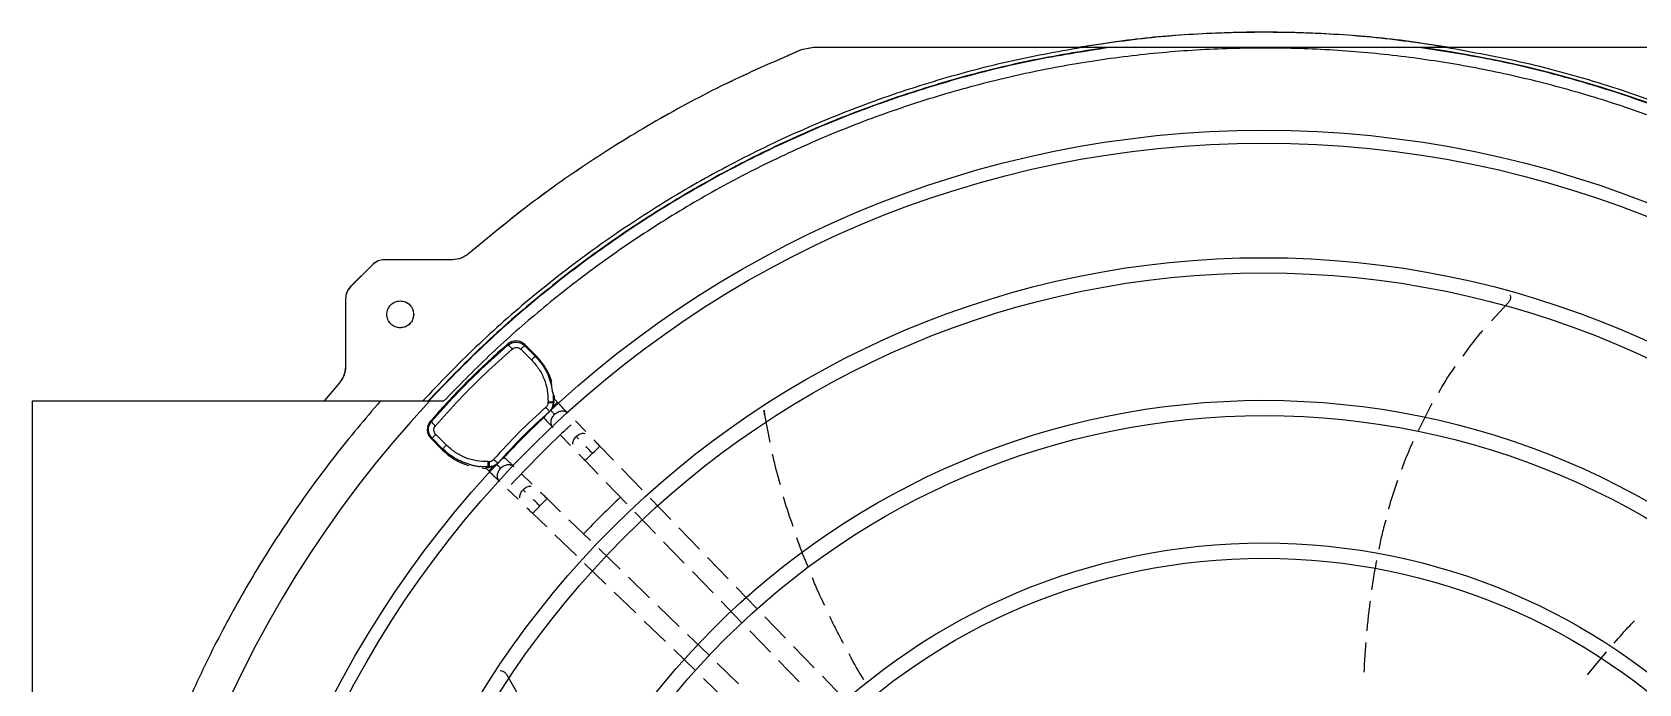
# Model space of a CAD drawing. Extents: x 5 to 331, y -33 to 175.
# Drawn here: x 80.75 to 96.08, y 68.72 to 74.94 of the extents above; entities that cross this region are included whole.
import ezdxf

# ---------------------------------------------------------------- set-up
doc = ezdxf.new("R2010")
doc.units = 0
doc.header["$MEASUREMENT"] = 0
doc.layers.get('0').update_dxf_attribs({"linetype": 'CONTINUOUS'})

msp = doc.modelspace()

# ---------------------------------------------------------------- linework, layer by layer
at = {"color": 7, "linetype": 'Continuous', "lineweight": 25}
for p, q in [((88.20455, 74.78928), (88.08506, 74.76573)), ((88.08506, 74.76573), (88.08584, 74.76573)), ((88.20533, 74.78928), (88.08584, 74.76573)), ((88.20533, 74.78928), (88.20455, 74.78928)), ((90.76204, 74.78928), (88.20533, 74.78928)), ((90.99755, 74.78928), (90.76204, 74.78928)), ((94.23823, 74.78929), (94.01139, 74.78928)), ((96.79495, 74.78928), (94.23823, 74.78928)), ((83.99689, 72.71772), (83.78355, 72.50437)), ((83.99767, 72.71772), (83.78433, 72.50437)), ((83.99689, 72.71772), (83.99767, 72.71772)), ((84.75862, 72.76383), (84.10901, 72.76383)), ((84.91188, 72.82098), (84.91266, 72.82098)), ((83.73743, 72.39304), (83.73743, 71.74342)), ((83.73743, 72.39304), (83.73821, 72.39304)), ((83.73821, 72.39304), (83.73821, 71.74342)), ((83.78433, 72.50437), (83.78355, 72.50437)), ((94.83026, 72.35283), (94.67247, 72.17925)), ((85.28714, 71.96044), (85.28713, 71.94897)), ((85.41082, 71.90878), (85.49243, 71.82709)), ((85.44756, 71.9432), (85.44746, 71.95432)), ((85.44747, 71.95432), (85.55906, 71.84273)), ((85.54773, 71.84295), (85.44756, 71.9432)), ((85.49243, 71.82709), (85.51252, 71.807)), ((85.55906, 71.84273), (85.54774, 71.84295)), ((83.73743, 71.74342), (83.73821, 71.74342)), ((83.68029, 71.58938), (83.5377, 71.42043)), ((83.68107, 71.58938), (83.53848, 71.42043)), ((83.68107, 71.58938), (83.68029, 71.58938)), ((85.7175, 71.48689), (85.72038, 71.40661)), ((80.74742, 71.4133), (80.74742, 56.59046)), ((80.74911, 71.4133), (80.74742, 71.4133)), ((80.74911, 71.4133), (80.74911, 56.59046)), ((84.06871, 71.4133), (80.74911, 71.4133)), ((83.5377, 71.42043), (83.53848, 71.42043)), ((84.5394, 71.4133), (84.06871, 71.4133)), ((84.67405, 71.4133), (84.5394, 71.4133)), ((85.67001, 71.39888), (85.67032, 71.40832)), ((85.68066, 71.3131), (85.68455, 71.31291)), ((85.6969, 71.32582), (85.68455, 71.31291)), ((85.72008, 71.39732), (85.70951, 71.3522)), ((85.71803, 71.36276), (85.7253, 71.39707)), ((85.72039, 71.40661), (85.72008, 71.39732)), ((85.7253, 71.39707), (85.72008, 71.39732)), ((85.72038, 71.40661), (85.72597, 71.4063)), ((85.72597, 71.4063), (85.7253, 71.39707)), ((85.7592, 71.40276), (85.72852, 71.43448)), ((87.73708, 71.28488), (87.7335, 71.32716)), ((87.73773, 71.28488), (87.73409, 71.32755)), ((94.10439, 71.39292), (93.97328, 71.13172)), ((84.54613, 71.21943), (84.55812, 71.21996)), ((86.03005, 71.12357), (85.93204, 71.2245)), ((87.73773, 71.28488), (87.73708, 71.28488)), ((87.7898, 71.02404), (87.73773, 71.28488)), ((84.55225, 71.0591), (84.56388, 71.05952)), ((84.66384, 70.94751), (84.55225, 71.0591)), ((84.66414, 70.95935), (84.56388, 71.05952)), ((84.68012, 71.01478), (84.59842, 71.09639)), ((84.70021, 70.99469), (84.68012, 71.01478)), ((85.78668, 71.09162), (85.88574, 70.98962)), ((86.29359, 70.85133), (86.16493, 70.9844)), ((84.66384, 70.94751), (84.66414, 70.95935)), ((85.09888, 70.8369), (85.10832, 70.83719)), ((85.23905, 70.86463), (85.24898, 70.8772)), ((86.02341, 70.84757), (86.14974, 70.71691)), ((85.10048, 70.7867), (85.02019, 70.78958)), ((85.07225, 70.77812), (85.10394, 70.74749)), ((85.10976, 70.787), (85.10048, 70.7867)), ((85.10052, 70.78085), (85.10048, 70.7867)), ((85.10978, 70.78154), (85.10052, 70.78085)), ((85.15488, 70.79757), (85.10976, 70.787)), ((85.10976, 70.787), (85.10978, 70.78154)), ((85.14413, 70.78885), (85.10978, 70.78154)), ((85.18109, 70.81001), (85.194, 70.82236)), ((85.194, 70.82236), (85.19399, 70.82642)), ((85.51798, 70.62183), (85.41554, 70.72046)), ((86.5679, 70.56763), (86.37069, 70.7716)), ((85.28269, 70.57511), (85.38405, 70.47752)), ((86.22617, 70.63787), (86.42313, 70.43417)), ((85.79013, 70.35899), (85.66034, 70.48449)), ((86.8413, 70.28487), (86.64462, 70.48828)), ((85.52346, 70.34302), (85.65719, 70.21371)), ((86.07384, 70.08467), (85.86995, 70.28182)), ((86.49903, 70.35567), (86.69682, 70.15111)), ((85.73639, 70.13714), (85.94022, 69.94005)), ((86.77288, 70.07244), (86.97064, 69.86792)), ((87.11551, 70.00128), (86.91847, 70.20506)), ((86.35683, 69.81105), (86.15332, 70.00783)), ((87.38884, 69.71859), (87.19186, 69.92231)), ((86.01893, 69.86394), (86.22301, 69.66662)), ((87.04743, 69.7885), (87.24423, 69.58496)), ((86.63981, 69.53743), (86.43636, 69.73415)), ((87.66338, 69.43465), (87.46619, 69.63859)), ((86.3023, 69.58995), (86.50674, 69.39227)), ((86.92286, 69.26375), (86.7186, 69.46125)), ((87.32054, 69.50604), (87.51756, 69.30228)), ((86.58608, 69.31557), (86.78946, 69.11891)), ((87.9371, 69.15157), (87.73933, 69.35611)), ((87.20624, 68.98975), (87.00243, 69.18681)), ((87.59479, 69.2224), (87.79181, 69.01864)), ((86.86903, 69.04198), (87.07297, 68.84478)), ((88.21071, 68.86859), (88.01309, 69.07298)), ((95.58793, 68.80167), (95.7705, 69.02214)), ((87.4888, 68.71654), (87.28459, 68.91399)), ((87.86829, 68.93954), (88.06556, 68.73552)), ((85.27576, 68.80162), (85.3973, 68.58879)), ((87.15241, 68.76798), (87.35655, 68.57059)), ((88.4844, 68.58553), (88.28792, 68.78873))]:
    msp.add_line(p, q, dxfattribs=at)
at = {"color": 8, "linetype": 'Continuous', "lineweight": 25}
for p, q in [((85.28713, 71.94897), (85.31769, 71.96626)), ((84.54012, 71.18847), (84.55812, 71.21996))]:
    msp.add_line(p, q, dxfattribs=at)
at = {"color": 8, "linetype": 'Continuous', "lineweight": 25, "flags": 128}
msp.add_lwpolyline([(86.02341, 70.84757), (86.02341, 70.84757), (86.02888, 70.85277), (86.04429, 70.86761), (86.06729, 70.8898), (86.09439, 70.91598)], dxfattribs=at)
for centre, radius in [((92.49934, 64.0025), 9.99706), ((92.49934, 64.00188), 9.87436), ((92.49934, 64.0025), 8.78089), ((92.49934, 64.00188), 8.63615), ((92.49934, 64.00188), 7.41998), ((92.50553, 64.00197), 7.27453), ((92.49934, 64.00188), 6.05846), ((92.49934, 64.00188), 5.9131)]:
    msp.add_circle(centre, radius)
at = {"color": 7, "linetype": 'Continuous', "lineweight": 25}
for centre, radius, start, end in [((92.50446, 64.00188), 10.89215, 277.952419, 82.047581), ((89.76257, 66.74401), 6.87318, 130.627956, 139.372229), ((92.50471, 64.00188), 10.88004, 137.062968, 222.937036), ((89.76245, 66.74413), 6.11879, 132.331549, 137.668674), ((92.50553, 64.00197), 9.7676, 133.117965, 136.882174), ((92.49645, 64.00471), 8.93303, 133.375025, 136.563817)]:
    msp.add_arc(centre, radius, start, end, dxfattribs=at)
at = {"color": 8, "linetype": 'Continuous', "lineweight": 25}
for centre, radius, start, end in [((81.1516, 76.10415), 6.58279, 313.923164, 314.422739), ((75.02948, 82.39508), 15.94371, 313.947463, 314.300606), ((80.49172, 75.26928), 6.45904, 315.567191, 316.07881), ((74.40879, 81.26093), 15.57976, 315.874192, 316.235605)]:
    msp.add_arc(centre, radius, start, end, dxfattribs=at)
at = {"color": 7, "linetype": 'Continuous', "lineweight": 25}
for centre, major_axis, ratio, start_param, end_param in [((85.36399, 71.87066), (0.00447, 0.11816), 0.99886585, 5.53614472, 7.02953309), ((85.14069, 71.42542), (0.5912, -0.01099), 0.99873837, 0.30489135, 0.80335741), ((85.14069, 71.42542), (0.5912, -0.01099), 0.99873837, 0.02794612, 0.08835101), ((84.63591, 71.14257), (0.11816, 0.00449), 0.99887071, 2.39506764, 3.88845871), ((85.08115, 71.36587), (-0.01094, 0.5912), 0.99873356, 2.33832043, 2.83075235), ((85.08115, 71.36587), (-0.01094, 0.5912), 0.99873356, 3.05893313, 3.11416911)]:
    msp.add_ellipse(centre, major_axis=major_axis, ratio=ratio, start_param=start_param, end_param=end_param, dxfattribs=at)
for points, knots in [([(94.27593, 74.78928), (94.04043, 74.82351), (93.56944, 74.89196), (92.85633, 74.93613), (92.14239, 74.93613), (91.42928, 74.89196), (90.95829, 74.82351), (90.72279, 74.78928)], [0, 0, 0, 0, 0.20000006, 0.40000001, 0.59999999, 0.79999994, 1, 1, 1, 1]), ([(94.20716, 74.7961), (94.08661, 74.816), (93.74457, 74.87246), (93.17485, 74.92022), (92.50159, 74.9431), (91.82832, 74.92052), (91.25733, 74.87285), (90.91402, 74.81631), (90.79221, 74.79625)], [0, 0, 0, 0, 0.10683841, 0.30314296, 0.49944752, 0.69575221, 0.89205686, 1, 1, 1, 1]), ([(90.76204, 74.78928), (90.52344, 74.74612), (90.04625, 74.65979), (89.34339, 74.4703), (88.65396, 74.23788), (87.98171, 73.9592), (87.32942, 73.63669), (86.70009, 73.27139), (86.09626, 72.86523), (85.52148, 72.41918), (84.97505, 71.93821), (84.63933, 71.58827), (84.47147, 71.4133)], [0, 0, 0, 0, 0.09999998, 0.20000011, 0.30000004, 0.40000004, 0.50000007, 0.60000006, 0.70000007, 0.80000001, 0.90000002, 1, 1, 1, 1]), ([(90.99755, 74.78928), (90.75241, 74.75009), (90.26212, 74.6717), (89.53904, 74.49077), (88.82932, 74.26445), (88.1369, 73.98922), (87.46484, 73.6676), (86.81638, 73.30071), (86.19431, 72.89057), (85.60243, 72.43823), (85.04012, 71.94897), (84.69515, 71.59186), (84.52267, 71.4133)], [0, 0, 0, 0, 0.09999995, 0.19999994, 0.30000004, 0.39999999, 0.49999996, 0.59999997, 0.69999999, 0.8, 0.89999999, 1, 1, 1, 1]), ([(91.02601, 74.78928), (90.78004, 74.75059), (90.28811, 74.67322), (89.56251, 74.49337), (88.85024, 74.26783), (88.15529, 73.99304), (87.48075, 73.67153), (86.82989, 73.30444), (86.20552, 72.89379), (85.6115, 72.44066), (85.0472, 71.95034), (84.70108, 71.59231), (84.52802, 71.4133)], [0, 0, 0, 0, 0.1, 0.20000001, 0.29999999, 0.39999993, 0.50000004, 0.6, 0.69999999, 0.80000002, 0.90000003, 1, 1, 1, 1]), ([(84.67405, 56.59046), (84.81658, 56.44473), (85.10373, 56.15113), (85.56858, 55.73996), (86.06116, 55.34943), (86.58243, 54.98464), (87.13045, 54.64746), (87.70318, 54.34085), (88.29799, 54.06732), (88.91147, 53.82928), (89.54064, 53.62844), (90.18216, 53.46623), (90.83242, 53.34368), (91.48771, 53.26137), (92.14443, 53.2194), (92.79911, 53.21749), (93.44767, 53.25488), (94.08668, 53.33036), (94.71295, 53.4423), (95.32428, 53.58902), (95.91819, 53.7685), (96.49548, 53.97962), (97.05988, 54.22311), (97.61459, 54.50102), (98.15944, 54.81468), (98.69125, 55.16388), (99.20723, 55.54832), (99.70397, 55.96698), (100.17813, 56.4184), (100.62624, 56.9003), (101.04559, 57.41053), (101.43362, 57.94653), (101.78804, 58.50532), (102.10693, 59.08367), (102.38887, 59.67827), (102.63285, 60.2858), (102.83804, 60.90217), (103.00432, 61.52377), (103.132, 62.14703), (103.22185, 62.76927), (103.27482, 63.38744), (103.29225, 64.00188), (103.27482, 64.61632), (103.22185, 65.23448), (103.132, 65.85671), (103.00432, 66.47998), (102.83804, 67.10158), (102.63285, 67.71796), (102.38888, 68.32548), (102.10694, 68.92008), (101.78805, 69.49843), (101.43363, 70.05723), (101.0456, 70.59322), (100.62626, 71.10345), (100.17814, 71.58535), (99.70398, 72.03677), (99.20724, 72.45544), (98.69126, 72.83987), (98.15946, 73.18907), (97.61461, 73.50274), (97.05989, 73.78064), (96.49549, 74.02414), (95.9182, 74.23526), (95.3243, 74.41474), (94.71297, 74.56146), (94.08669, 74.67341), (93.44768, 74.74888), (92.79912, 74.78628), (92.14444, 74.78436), (91.48773, 74.7424), (90.83243, 74.66009), (90.18217, 74.53753), (89.54065, 74.37532), (88.91149, 74.17449), (88.298, 73.93645), (87.70319, 73.66292), (87.13046, 73.35631), (86.58244, 73.01913), (86.06117, 72.65434), (85.56859, 72.26381), (85.10373, 71.85264), (84.81658, 71.55904), (84.67405, 71.4133)], [0, 0, 0, 0, 0.01189592, 0.02396584, 0.03619649, 0.04857359, 0.06108194, 0.07373471, 0.0864717, 0.09927432, 0.11212355, 0.12500004, 0.13787625, 0.15072533, 0.16352795, 0.17626509, 0.18891813, 0.20142621, 0.21380317, 0.22603385, 0.23810393, 0.25000004, 0.2618959, 0.27396585, 0.28619652, 0.29857361, 0.31108196, 0.32373474, 0.33647171, 0.34927432, 0.36212355, 0.37500004, 0.38787624, 0.40072531, 0.41352793, 0.42626506, 0.4389181, 0.45142619, 0.46380314, 0.47603381, 0.48810388, 0.50000001, 0.51189586, 0.52396581, 0.53619649, 0.54857357, 0.56108191, 0.57373469, 0.58647168, 0.59927428, 0.6121235, 0.62499999, 0.63787621, 0.65072529, 0.66352791, 0.67626502, 0.68891805, 0.70142614, 0.71380312, 0.72603376, 0.73810387, 0.74999998, 0.76189582, 0.77396578, 0.78619645, 0.79857355, 0.81108188, 0.82373468, 0.83647168, 0.84927427, 0.86212351, 0.87499998, 0.88787621, 0.90072531, 0.91352792, 0.92626504, 0.93891808, 0.95142617, 0.96380314, 0.97603381, 0.98810396, 1, 1, 1, 1]), ([(88.08506, 74.76573), (87.85627, 74.6669), (87.3987, 74.46922), (86.73812, 74.11777), (86.10062, 73.72706), (85.48762, 73.29798), (85.10379, 72.97998), (84.91188, 72.82098)], [0, 0, 0, 0, 0.1999999, 0.39999997, 0.59999992, 0.79999992, 1, 1, 1, 1]), ([(88.08584, 74.76573), (87.85705, 74.6669), (87.39948, 74.46922), (86.7389, 74.11777), (86.1014, 73.72706), (85.48841, 73.29798), (85.10457, 72.97998), (84.91266, 72.82098)], [0, 0, 0, 0, 0.1999999, 0.39999997, 0.59999992, 0.79999992, 1, 1, 1, 1]), ([(91.02601, 74.78928), (91.01902, 74.78928), (91.0097, 74.78928), (91.0008, 74.78928), (90.99817, 74.78928), (90.99775, 74.78928), (90.99755, 74.78928)], [0, 0, 0, 0, 0.63974279, 0.8525965, 0.93200225, 1, 1, 1, 1]), ([(93.98304, 74.78928), (93.94128, 74.78928), (93.84535, 74.78928), (93.67873, 74.78928), (93.50581, 74.78928), (93.33199, 74.78928), (93.16286, 74.78928), (92.96713, 74.78928), (92.73702, 74.78928), (92.50825, 74.78928), (92.30385, 74.78928), (92.1402, 74.78928), (91.99557, 74.78928), (91.86145, 74.78928), (91.73977, 74.78928), (91.62784, 74.78928), (91.48796, 74.78928), (91.32904, 74.78928), (91.16256, 74.78928), (91.06666, 74.78928), (91.02601, 74.78928)], [0, 0, 0, 0, 0.04324317, 0.09933434, 0.16898775, 0.21860555, 0.2752728, 0.34015491, 0.4166497, 0.50809633, 0.57162648, 0.62346281, 0.67367881, 0.71796208, 0.75916534, 0.79680324, 0.83124432, 0.90075693, 0.95793437, 1, 1, 1, 1]), ([(93.98303, 53.21449), (94.19746, 53.24765), (94.62631, 53.31399), (95.2606, 53.462), (95.88543, 53.64489), (96.49807, 53.86551), (97.09648, 54.12215), (97.67848, 54.41412), (98.242, 54.74033), (98.78502, 55.09962), (99.30562, 55.49071), (99.80192, 55.9122), (100.27215, 56.36259), (100.71464, 56.84026), (101.1278, 57.34351), (101.51016, 57.87055), (101.86036, 58.41949), (102.17713, 58.98837), (102.45936, 59.57515), (102.70602, 60.17775), (102.91626, 60.79401), (103.08929, 61.42172), (103.22452, 62.05865), (103.32146, 62.70253), (103.37977, 63.35104), (103.39923, 64.00188), (103.37977, 64.65271), (103.32147, 65.30123), (103.22453, 65.9451), (103.0893, 66.58203), (102.91626, 67.20975), (102.70603, 67.826), (102.45936, 68.4286), (102.17714, 69.01539), (101.86036, 69.58427), (101.51017, 70.1332), (101.12781, 70.66024), (100.71465, 71.1635), (100.27216, 71.64117), (99.80192, 72.09156), (99.30563, 72.51305), (98.78503, 72.90414), (98.24201, 73.26343), (97.67849, 73.58964), (97.09649, 73.88161), (96.49808, 74.13825), (95.88544, 74.35887), (95.26061, 74.54176), (94.62632, 74.68977), (94.19747, 74.75611), (93.98304, 74.78928)], [0, 0, 0, 0, 0.02083334, 0.04166665, 0.06250003, 0.08333335, 0.10416665, 0.125, 0.1458333, 0.16666668, 0.18749997, 0.20833336, 0.22916668, 0.25000001, 0.27083332, 0.29166664, 0.31250001, 0.33333334, 0.35416664, 0.37499996, 0.39583334, 0.41666666, 0.43749998, 0.4583333, 0.47916665, 0.5, 0.5208333, 0.54166664, 0.5625, 0.58333332, 0.60416664, 0.62499998, 0.64583333, 0.66666665, 0.68749999, 0.70833331, 0.72916664, 0.74999997, 0.77083333, 0.79166666, 0.81249999, 0.83333331, 0.85416669, 0.875, 0.89583335, 0.91666666, 0.9375, 0.95833334, 0.97916668, 1, 1, 1, 1]), ([(94.01139, 74.78928), (94.01119, 74.78928), (94.01075, 74.78928), (94.00808, 74.78928), (93.9992, 74.78928), (93.98994, 74.78928), (93.98304, 74.78928)], [0, 0, 0, 0, 0.0693699, 0.15028831, 0.36656205, 1, 1, 1, 1]), ([(94.23824, 53.21448), (94.4911, 53.26052), (94.99682, 53.35262), (95.74066, 53.55812), (96.46899, 53.81173), (97.17741, 54.11708), (97.8626, 54.47133), (98.5211, 54.87308), (99.14965, 55.32022), (99.7451, 55.81057), (100.30452, 56.34168), (100.82509, 56.9109), (101.30425, 57.51539), (101.73961, 58.15217), (102.12899, 58.81805), (102.47046, 59.50972), (102.76233, 60.22374), (103.00313, 60.95656), (103.19168, 61.70454), (103.32703, 62.46394), (103.40851, 63.231), (103.43571, 64.00189), (103.40851, 64.77278), (103.32702, 65.53984), (103.19167, 66.29924), (103.00313, 67.04722), (102.76232, 67.78004), (102.47045, 68.49406), (102.12898, 69.18573), (101.7396, 69.85161), (101.30424, 70.48838), (100.82508, 71.09288), (100.3045, 71.6621), (99.74509, 72.1932), (99.14963, 72.68355), (98.52108, 73.1307), (97.86258, 73.53244), (97.17739, 73.8867), (96.46897, 74.19204), (95.74064, 74.44565), (94.9968, 74.65115), (94.49108, 74.74324), (94.23823, 74.78929)], [0, 0, 0, 0, 0.02500002, 0.05000002, 0.07500002, 0.10000003, 0.12499999, 0.15000004, 0.17499999, 0.20000003, 0.22500003, 0.25, 0.27500001, 0.30000002, 0.325, 0.35000002, 0.375, 0.4, 0.42500002, 0.45000001, 0.47500003, 0.50000003, 0.52499999, 0.55000001, 0.57500001, 0.6, 0.62500003, 0.65, 0.67500002, 0.70000003, 0.72500002, 0.75000002, 0.77499999, 0.80000001, 0.825, 0.85000003, 0.87500003, 0.89999998, 0.92500001, 0.95, 0.975, 1, 1, 1, 1]), ([(84.10823, 72.76383), (84.08741, 72.76161), (84.04577, 72.75717), (84.01318, 72.73087), (83.99689, 72.71772)], [0, 0, 0, 0, 0.50000166, 1, 1, 1, 1]), ([(84.10901, 72.76383), (84.08819, 72.76161), (84.04655, 72.75717), (84.01396, 72.73087), (83.99767, 72.71772)], [0, 0, 0, 0, 0.50000166, 1, 1, 1, 1]), ([(84.91188, 72.82098), (84.88877, 72.80454), (84.84255, 72.77167), (84.78608, 72.76645), (84.75784, 72.76383)], [0, 0, 0, 0, 0.50000064, 1, 1, 1, 1]), ([(84.91266, 72.82098), (84.88955, 72.80454), (84.84333, 72.77167), (84.78686, 72.76645), (84.75862, 72.76383)], [0, 0, 0, 0, 0.50000064, 1, 1, 1, 1]), ([(83.78355, 72.50437), (83.77039, 72.48808), (83.74409, 72.4555), (83.73965, 72.41386), (83.73743, 72.39304)], [0, 0, 0, 0, 0.50000041, 1, 1, 1, 1]), ([(83.78433, 72.50437), (83.77118, 72.48808), (83.74487, 72.4555), (83.74043, 72.41386), (83.73821, 72.39304)], [0, 0, 0, 0, 0.50000041, 1, 1, 1, 1]), ([(84.13174, 72.24218), (84.13366, 72.25895), (84.13752, 72.29249), (84.16714, 72.33514), (84.20949, 72.36363), (84.25986, 72.37364), (84.31023, 72.36363), (84.35258, 72.33514), (84.38221, 72.29249), (84.38606, 72.25895), (84.38799, 72.24218)], [0, 0, 0, 0, 0.12499956, 0.25000013, 0.3750003, 0.49999928, 0.6249997, 0.74999987, 0.87500044, 1, 1, 1, 1]), ([(84.25908, 72.37031), (84.27587, 72.36838), (84.30945, 72.36453), (84.3518, 72.3349), (84.38143, 72.29255), (84.38528, 72.25897), (84.38721, 72.24218)], [0, 0, 0, 0, 0.25000048, 0.50000045, 0.75000125, 1, 1, 1, 1]), ([(94.84901, 72.42505), (94.84941, 72.42423), (94.85344, 72.41604), (94.85417, 72.39786), (94.84757, 72.37282), (94.83625, 72.35974), (94.83026, 72.35283)], [0, 0, 0, 0, 0.03441779, 0.34674817, 0.65470446, 1, 1, 1, 1]), ([(84.38799, 72.24218), (84.38606, 72.22541), (84.38221, 72.19187), (84.35258, 72.14922), (84.31023, 72.12073), (84.25986, 72.11072), (84.20949, 72.12073), (84.16714, 72.14922), (84.13752, 72.19187), (84.13366, 72.22541), (84.13174, 72.24218)], [0, 0, 0, 0, 0.1250002, 0.2500007, 0.37500038, 0.50000072, 0.62499962, 0.7499993, 0.8749998, 1, 1, 1, 1]), ([(84.38721, 72.24218), (84.38528, 72.22539), (84.38143, 72.19181), (84.3518, 72.14946), (84.30945, 72.11983), (84.27587, 72.11598), (84.25908, 72.11406)], [0, 0, 0, 0, 0.25000004, 0.50000067, 0.74999968, 1, 1, 1, 1]), ([(94.58931, 72.08776), (94.57929, 72.07688), (94.50955, 72.00115), (94.45025, 71.91621), (94.39947, 71.84347)], [0, 0, 0, 0, 0.14368106, 1, 1, 1, 1]), ([(84.55812, 71.21996), (84.63427, 71.30523), (84.78669, 71.47594), (85.03123, 71.72048), (85.20188, 71.87285), (85.28713, 71.94897)], [0, 0, 0, 0, 0.3331343, 0.66686589, 1, 1, 1, 1]), ([(84.59568, 71.17778), (84.67208, 71.26344), (84.8254, 71.43536), (85.07157, 71.68152), (85.24361, 71.83498), (85.32943, 71.91153)], [0, 0, 0, 0, 0.33231734, 0.66694618, 1, 1, 1, 1]), ([(85.28713, 71.94897), (85.28847, 71.94882), (85.29125, 71.9485), (85.30159, 71.94031), (85.315, 71.92748), (85.32473, 71.91672), (85.32943, 71.91153)], [0, 0, 0, 0, 0.24124759, 0.5000535, 0.75883517, 1, 1, 1, 1]), ([(85.31769, 71.96626), (85.32089, 71.96823), (85.33596, 71.97748), (85.36968, 71.97933), (85.41288, 71.97117), (85.436, 71.95252), (85.44756, 71.9432)], [0, 0, 0, 0, 0.07982092, 0.37603922, 0.68793948, 1, 1, 1, 1]), ([(85.32943, 71.91153), (85.3356, 71.91579), (85.34791, 71.92429), (85.37072, 71.92766), (85.39191, 71.92279), (85.40477, 71.91465), (85.41012, 71.90946), (85.41082, 71.90878)], [0, 0, 0, 0, 0.25091397, 0.50051854, 0.74979511, 0.96749927, 1, 1, 1, 1]), ([(85.44756, 71.9432), (85.44677, 71.94269), (85.4452, 71.94166), (85.43679, 71.93397), (85.42508, 71.92281), (85.41557, 71.91346), (85.41082, 71.90878)], [0, 0, 0, 0, 0.24999781, 0.4999966, 0.74999464, 1, 1, 1, 1]), ([(85.54773, 71.84294), (85.54712, 71.84225), (85.54591, 71.84087), (85.53797, 71.8327), (85.52663, 71.82118), (85.51722, 71.81173), (85.51252, 71.807)], [0, 0, 0, 0, 0.24999731, 0.49999831, 0.74999837, 1, 1, 1, 1]), ([(85.51252, 71.807), (85.537, 71.77949), (85.58596, 71.72447), (85.63581, 71.62524), (85.66738, 71.51877), (85.66934, 71.44514), (85.67032, 71.40832)], [0, 0, 0, 0, 0.25000109, 0.50000186, 0.75000125, 1, 1, 1, 1]), ([(85.54774, 71.84295), (85.58413, 71.80095), (85.65525, 71.71886), (85.68802, 71.61539), (85.70402, 71.56487)], [0, 0, 0, 0, 0.51171113, 1, 1, 1, 1]), ([(83.73743, 71.74342), (83.73482, 71.71518), (83.7296, 71.65871), (83.69672, 71.61249), (83.68029, 71.58938)], [0, 0, 0, 0, 0.50000159, 1, 1, 1, 1]), ([(83.73821, 71.74342), (83.7356, 71.71518), (83.73038, 71.65871), (83.6975, 71.61249), (83.68107, 71.58938)], [0, 0, 0, 0, 0.50000159, 1, 1, 1, 1]), ([(94.32584, 71.74614), (94.3215, 71.74045), (94.26092, 71.66093), (94.21155, 71.57331), (94.1657, 71.49196)], [0, 0, 0, 0, 0.07155229, 1, 1, 1, 1]), ([(85.69944, 71.58993), (85.69939, 71.58913), (85.6993, 71.58755), (85.70114, 71.57842), (85.70305, 71.56941), (85.70402, 71.56487)], [0, 0, 0, 0, 0.33193195, 0.66326367, 1, 1, 1, 1]), ([(85.7175, 71.48689), (85.71642, 71.49316), (85.71425, 71.50581), (85.7113, 71.52062), (85.70992, 71.52891), (85.70934, 71.53245), (85.70827, 71.53905), (85.70652, 71.55093), (85.70499, 71.55946), (85.70402, 71.56487)], [0, 0, 0, 0, 0.25661281, 0.51806618, 0.53325025, 0.55988078, 0.64746757, 0.77621634, 1, 1, 1, 1]), ([(85.7175, 71.48689), (85.71818, 71.48174), (85.71944, 71.47224), (85.72081, 71.46282), (85.7214, 71.46195), (85.72171, 71.4615)], [0, 0, 0, 0, 0.36680935, 0.67605527, 1, 1, 1, 1]), ([(84.06871, 71.4133), (83.9232, 71.24183), (83.63217, 70.8989), (83.2358, 70.35243), (82.87068, 69.78496), (82.54091, 69.1961), (82.24693, 68.58863), (81.99001, 67.96458), (81.77101, 67.32622), (81.59074, 66.67587), (81.44986, 66.01586), (81.34886, 65.34859), (81.28812, 64.67645), (81.26784, 64.00188), (81.28812, 63.32731), (81.34886, 62.65518), (81.44986, 61.9879), (81.59074, 61.3279), (81.77101, 60.67754), (81.99001, 60.03919), (82.24693, 59.41513), (82.54091, 58.80766), (82.87068, 58.2188), (83.2358, 57.65133), (83.63217, 57.10487), (83.9232, 56.76193), (84.06871, 56.59046)], [0, 0, 0, 0, 0.04166667, 0.08333333, 0.125, 0.16666666, 0.20833334, 0.25000002, 0.29166668, 0.33333335, 0.375, 0.41666669, 0.45833337, 0.49999998, 0.54166666, 0.58333334, 0.62500004, 0.66666665, 0.70833332, 0.75000002, 0.7916667, 0.83333334, 0.87500001, 0.91666668, 0.95833336, 1, 1, 1, 1]), ([(83.5377, 71.42043), (83.53671, 71.41938), (83.53473, 71.41727), (83.53098, 71.41505), (83.52687, 71.41358), (83.52398, 71.41339), (83.52254, 71.4133)], [0, 0, 0, 0, 0.24999722, 0.50001231, 0.75000717, 1, 1, 1, 1]), ([(83.53848, 71.42043), (83.53749, 71.41938), (83.53551, 71.41727), (83.53176, 71.41505), (83.52765, 71.41358), (83.52476, 71.41339), (83.52332, 71.4133)], [0, 0, 0, 0, 0.24999722, 0.50001231, 0.75000717, 1, 1, 1, 1]), ([(85.64995, 71.35611), (85.56307, 71.27673), (85.3893, 71.11796), (85.2305, 70.94416), (85.1511, 70.85726)], [0, 0, 0, 0, 0.4999997, 1, 1, 1, 1]), ([(85.19399, 70.82642), (85.27149, 70.91116), (85.4265, 71.08064), (85.59594, 71.23561), (85.68067, 71.3131)], [0, 0, 0, 0, 0.49999965, 1, 1, 1, 1]), ([(85.68455, 71.31291), (85.6755, 71.30463), (85.65853, 71.2891), (85.63979, 71.27096), (85.62858, 71.25936), (85.62563, 71.25514), (85.63031, 71.25802), (85.63836, 71.26459), (85.64194, 71.26751)], [0, 0, 0, 0, 0.19240458, 0.36103715, 0.5299223, 0.69814348, 0.86580396, 1, 1, 1, 1]), ([(85.67001, 71.39888), (85.66965, 71.39487), (85.66891, 71.38679), (85.66462, 71.37531), (85.65853, 71.36468), (85.6528, 71.35895), (85.64995, 71.35611)], [0, 0, 0, 0, 0.24785245, 0.49943723, 0.75122252, 1, 1, 1, 1]), ([(85.68067, 71.3131), (85.68056, 71.31422), (85.68033, 71.31655), (85.6737, 71.32672), (85.66324, 71.34049), (85.65428, 71.35102), (85.64995, 71.35611)], [0, 0, 0, 0, 0.24184893, 0.49997502, 0.75811393, 1, 1, 1, 1]), ([(85.72008, 71.39732), (85.71909, 71.39735), (85.71709, 71.3974), (85.70573, 71.39776), (85.68974, 71.39826), (85.67659, 71.39868), (85.67001, 71.39888)], [0, 0, 0, 0, 0.2500023, 0.50000704, 0.75000099, 1, 1, 1, 1]), ([(85.67032, 71.40832), (85.6769, 71.4081), (85.69004, 71.40767), (85.70603, 71.40713), (85.71739, 71.40673), (85.71939, 71.40665), (85.72038, 71.40661)], [0, 0, 0, 0, 0.25000102, 0.4999912, 0.75000097, 1, 1, 1, 1]), ([(85.71803, 71.36276), (85.71434, 71.35408), (85.70886, 71.34123), (85.69983, 71.3296), (85.6969, 71.32582)], [0, 0, 0, 0, 0.67541601, 1, 1, 1, 1]), ([(85.73299, 71.28856), (85.7274, 71.29433), (85.71738, 71.30466), (85.70317, 71.31934), (85.6969, 71.32582)], [0, 0, 0, 0, 0.55832305, 1, 1, 1, 1]), ([(85.72597, 71.4063), (85.72656, 71.41436), (85.72739, 71.42582), (85.7283, 71.43255), (85.72881, 71.43442), (85.72912, 71.43366), (85.72918, 71.43351)], [0, 0, 0, 0, 0.51522168, 0.73302307, 0.94554613, 1, 1, 1, 1]), ([(85.85876, 71.29995), (85.85253, 71.30638), (85.84007, 71.31922), (85.81547, 71.3446), (85.78818, 71.37279), (85.76886, 71.39277), (85.7592, 71.40276)], [0, 0, 0, 0, 0.25001089, 0.49988766, 0.74982334, 1, 1, 1, 1]), ([(84.56388, 71.05952), (84.55458, 71.07105), (84.53592, 71.09417), (84.52773, 71.13766), (84.52953, 71.17114), (84.53854, 71.18588), (84.54012, 71.18847)], [0, 0, 0, 0, 0.31380843, 0.62915586, 0.93487854, 1, 1, 1, 1]), ([(84.55812, 71.21996), (84.55829, 71.21863), (84.55864, 71.21589), (84.56687, 71.2056), (84.57972, 71.19221), (84.59049, 71.18248), (84.59568, 71.17778)], [0, 0, 0, 0, 0.24106872, 0.49981181, 0.75865519, 1, 1, 1, 1]), ([(84.59842, 71.09639), (84.59775, 71.09707), (84.59515, 71.09976), (84.59054, 71.10569), (84.58378, 71.11798), (84.57955, 71.1365), (84.58291, 71.1593), (84.59142, 71.17161), (84.59568, 71.17778)], [0, 0, 0, 0, 0.0321963, 0.12542628, 0.25076893, 0.49987265, 0.74927839, 1, 1, 1, 1]), ([(85.62534, 71.25801), (85.63433, 71.24871), (85.65231, 71.23013), (85.67745, 71.20416), (85.70011, 71.18077), (85.71174, 71.1688), (85.71755, 71.1628)], [0, 0, 0, 0, 0.25002291, 0.49999734, 0.7498781, 1, 1, 1, 1]), ([(85.82935, 71.13181), (85.83302, 71.13556), (85.84153, 71.14427), (85.85174, 71.15448), (85.85756, 71.16029)], [0, 0, 0, 0, 0.43084232, 1, 1, 1, 1]), ([(85.85756, 71.16029), (85.86424, 71.16615), (85.87593, 71.17638), (85.88593, 71.18474), (85.89021, 71.18832)], [0, 0, 0, 0, 0.57227488, 1, 1, 1, 1]), ([(84.56388, 71.05952), (84.56441, 71.06032), (84.56547, 71.06193), (84.5732, 71.07037), (84.58438, 71.08212), (84.59374, 71.09163), (84.59842, 71.09639)], [0, 0, 0, 0, 0.24999904, 0.49999595, 0.75000096, 1, 1, 1, 1]), ([(84.66414, 70.95935), (84.66484, 70.95997), (84.66626, 70.96121), (84.67446, 70.96919), (84.68602, 70.98057), (84.69548, 70.98998), (84.70021, 70.99469)], [0, 0, 0, 0, 0.25000356, 0.50000519, 0.75000254, 1, 1, 1, 1]), ([(85.09888, 70.8369), (85.06207, 70.83788), (84.98844, 70.83983), (84.88197, 70.8714), (84.78274, 70.92125), (84.72772, 70.97021), (84.70021, 70.99469)], [0, 0, 0, 0, 0.24999666, 0.49999476, 0.74999622, 1, 1, 1, 1]), ([(86.16493, 70.9844), (86.15532, 70.99433), (86.13612, 71.01418), (86.11633, 71.03464), (86.10768, 71.04356), (86.10704, 71.04422)], [0, 0, 0, 0, 0.48095741, 0.96160191, 1, 1, 1, 1]), ([(93.9225, 71.02852), (93.89386, 70.96332), (93.85526, 70.87543), (93.82305, 70.78489), (93.81474, 70.76151)], [0, 0, 0, 0, 0.74172959, 1, 1, 1, 1]), ([(84.94221, 70.80306), (84.89169, 70.81907), (84.78822, 70.85184), (84.70614, 70.92296), (84.66414, 70.95935)], [0, 0, 0, 0, 0.48829051, 1, 1, 1, 1]), ([(85.10048, 70.7867), (85.10046, 70.78771), (85.1004, 70.78973), (85.10004, 70.80114), (85.09953, 70.81716), (85.0991, 70.83032), (85.09888, 70.8369)], [0, 0, 0, 0, 0.25000843, 0.49999966, 0.75000051, 1, 1, 1, 1]), ([(85.10832, 70.83719), (85.11233, 70.83756), (85.12042, 70.83829), (85.1319, 70.84258), (85.14253, 70.84868), (85.14826, 70.85441), (85.1511, 70.85726)], [0, 0, 0, 0, 0.24780161, 0.49941755, 0.75118332, 1, 1, 1, 1]), ([(85.10832, 70.83719), (85.10852, 70.83061), (85.10893, 70.81746), (85.1094, 70.80143), (85.10972, 70.79003), (85.10974, 70.78801), (85.10976, 70.787)], [0, 0, 0, 0, 0.25000549, 0.50000929, 0.7500047, 1, 1, 1, 1]), ([(85.1511, 70.85726), (85.15619, 70.85293), (85.16671, 70.84396), (85.18045, 70.83347), (85.19058, 70.8268), (85.19288, 70.82654), (85.19399, 70.82642)], [0, 0, 0, 0, 0.24189056, 0.50002979, 0.75816067, 1, 1, 1, 1]), ([(85.24953, 70.87896), (85.24967, 70.87927), (85.25031, 70.88067), (85.24386, 70.87485), (85.2307, 70.86179), (85.21298, 70.84318), (85.19987, 70.8288), (85.194, 70.82236)], [0, 0, 0, 0, 0.06918608, 0.31251323, 0.55640298, 0.8012015, 1, 1, 1, 1]), ([(85.34374, 70.7896), (85.33775, 70.79537), (85.32578, 70.80689), (85.30243, 70.82943), (85.2765, 70.85447), (85.25795, 70.8724), (85.24867, 70.88136)], [0, 0, 0, 0, 0.25000422, 0.4998488, 0.74986433, 1, 1, 1, 1]), ([(85.96639, 70.90649), (85.96679, 70.90608), (85.97518, 70.89742), (85.99468, 70.87727), (86.01383, 70.85747), (86.02341, 70.84757)], [0, 0, 0, 0, 0.02429164, 0.51190961, 1, 1, 1, 1]), ([(86.09439, 70.91598), (86.08265, 70.92812), (86.06169, 70.9498), (86.0416, 70.97055), (86.03276, 70.97969)], [0, 0, 0, 0, 0.56005265, 1, 1, 1, 1]), ([(87.88855, 70.61452), (87.8623, 70.70448), (87.83393, 70.80173), (87.81444, 70.90049), (87.81298, 70.90789)], [0, 0, 0, 0, 0.92498512, 1, 1, 1, 1]), ([(84.94221, 70.80306), (84.93721, 70.80412), (84.92719, 70.80623), (84.91886, 70.80781), (84.91758, 70.80762), (84.91706, 70.80755)], [0, 0, 0, 0, 0.37193442, 0.74511465, 1, 1, 1, 1]), ([(84.94221, 70.80307), (84.94764, 70.80211), (84.95894, 70.80011), (84.97231, 70.79817), (84.98649, 70.7958), (85.0013, 70.79286), (85.01394, 70.79067), (85.02019, 70.78958)], [0, 0, 0, 0, 0.22404426, 0.46649066, 0.48174737, 0.74327728, 1, 1, 1, 1]), ([(85.04549, 70.78528), (85.04518, 70.78555), (85.04458, 70.78611), (85.03696, 70.78731), (85.02816, 70.7885), (85.02196, 70.78934), (85.02019, 70.78958)], [0, 0, 0, 0, 0.2874658, 0.5741785, 0.87830158, 1, 1, 1, 1]), ([(85.07322, 70.7775), (85.07305, 70.77757), (85.07228, 70.77789), (85.07417, 70.77843), (85.08096, 70.77939), (85.09245, 70.78025), (85.10052, 70.78085)], [0, 0, 0, 0, 0.05855601, 0.26998232, 0.486979, 1, 1, 1, 1]), ([(85.10394, 70.74749), (85.11395, 70.73781), (85.13397, 70.71846), (85.16227, 70.69112), (85.18779, 70.66649), (85.20074, 70.65402), (85.20721, 70.64779)], [0, 0, 0, 0, 0.25006193, 0.49995968, 0.74987819, 1, 1, 1, 1]), ([(85.14413, 70.78885), (85.15095, 70.79166), (85.16379, 70.79695), (85.17556, 70.80584), (85.18109, 70.81001)], [0, 0, 0, 0, 0.53089287, 1, 1, 1, 1]), ([(85.21842, 70.77399), (85.21263, 70.77956), (85.20227, 70.78955), (85.18757, 70.80374), (85.18109, 70.81001)], [0, 0, 0, 0, 0.55832148, 1, 1, 1, 1]), ([(85.34722, 70.64996), (85.35304, 70.65577), (85.36324, 70.66599), (85.37193, 70.67448), (85.37568, 70.67814)], [0, 0, 0, 0, 0.56926594, 1, 1, 1, 1]), ([(85.31917, 70.61727), (85.32276, 70.62156), (85.33114, 70.63158), (85.34137, 70.64327), (85.34722, 70.64996)], [0, 0, 0, 0, 0.42769067, 1, 1, 1, 1]), ([(85.66034, 70.48449), (85.65039, 70.49411), (85.63051, 70.51333), (85.609, 70.53411), (85.59911, 70.54364), (85.59746, 70.54524)], [0, 0, 0, 0, 0.45460416, 0.90890038, 1, 1, 1, 1]), ([(93.7765, 70.65607), (93.77197, 70.64367), (93.73979, 70.55551), (93.71117, 70.46469), (93.69075, 70.38544), (93.69048, 70.38437)], [0, 0, 0, 0, 0.13901916, 0.98836936, 1, 1, 1, 1]), ([(85.46734, 70.39724), (85.47604, 70.38884), (85.49397, 70.37153), (85.51347, 70.35268), (85.52351, 70.34298)], [0, 0, 0, 0, 0.48537318, 1, 1, 1, 1]), ([(85.59214, 70.41373), (85.58, 70.42547), (85.55832, 70.44643), (85.53754, 70.4665), (85.5284, 70.47533)], [0, 0, 0, 0, 0.56005914, 1, 1, 1, 1]), ([(88.0096, 70.21753), (87.97885, 70.30345), (87.94523, 70.39739), (87.9203, 70.49344), (87.91817, 70.50164)], [0, 0, 0, 0, 0.91463814, 1, 1, 1, 1]), ([(93.66301, 70.27793), (93.64987, 70.2291), (93.62521, 70.13749), (93.60593, 70.04459), (93.59692, 70.00121)], [0, 0, 0, 0, 0.53302143, 1, 1, 1, 1]), ([(88.15151, 69.83335), (88.11811, 69.91187), (88.07951, 70.00262), (88.04932, 70.09607), (88.04525, 70.10867)], [0, 0, 0, 0, 0.86519445, 1, 1, 1, 1]), ([(93.57547, 69.89256), (93.56807, 69.85414), (93.55019, 69.76123), (93.53649, 69.66761), (93.52846, 69.61271)], [0, 0, 0, 0, 0.41362392, 1, 1, 1, 1]), ([(88.31184, 69.46239), (88.28022, 69.52657), (88.23723, 69.61382), (88.20231, 69.70426), (88.19307, 69.72818)], [0, 0, 0, 0, 0.73556522, 1, 1, 1, 1]), ([(93.51372, 69.50352), (93.50781, 69.45875), (93.49543, 69.3651), (93.48697, 69.27101), (93.48255, 69.22189)], [0, 0, 0, 0, 0.47798608, 1, 1, 1, 1]), ([(88.48976, 69.10043), (88.46305, 69.14919), (88.41668, 69.23385), (88.37695, 69.32159), (88.3601, 69.35879)], [0, 0, 0, 0, 0.57600757, 1, 1, 1, 1]), ([(95.84341, 69.10467), (95.89283, 69.16175), (95.95559, 69.23427), (96.02251, 69.30267), (96.03675, 69.31723)], [0, 0, 0, 0, 0.78724041, 1, 1, 1, 1]), ([(88.68403, 68.75294), (88.64476, 68.81795), (88.59536, 68.89975), (88.55113, 68.98422), (88.54205, 69.00156)], [0, 0, 0, 0, 0.79481491, 1, 1, 1, 1]), ([(93.47284, 69.11051), (93.46827, 69.0523), (93.46084, 68.95765), (93.45669, 68.86283), (93.4551, 68.82633)], [0, 0, 0, 0, 0.61508368, 1, 1, 1, 1]), ([(85.2135, 68.84185), (85.21419, 68.84195), (85.22301, 68.84319), (85.24031, 68.83826), (85.26209, 68.82426), (85.27103, 68.80945), (85.27576, 68.80162)], [0, 0, 0, 0, 0.02637562, 0.3413106, 0.65183459, 1, 1, 1, 1])]:
    msp.add_open_spline(points, degree=3, knots=knots, dxfattribs=at)
at = {"color": 8, "linetype": 'Continuous', "lineweight": 25}
for points, knots in [([(85.70951, 71.3522), (85.70576, 71.34501), (85.69819, 71.33048), (85.68655, 71.31894), (85.68066, 71.3131)], [0, 0, 0, 0, 0.49408155, 1, 1, 1, 1]), ([(85.73299, 71.28856), (85.74309, 71.29667), (85.7633, 71.31288), (85.79944, 71.32227), (85.83397, 71.31921), (85.8505, 71.30633), (85.85874, 71.29991)], [0, 0, 0, 0, 0.25042524, 0.50084646, 0.75126938, 1, 1, 1, 1]), ([(85.71758, 71.16285), (85.71752, 71.16289), (85.70862, 71.16846), (85.70013, 71.1899), (85.69671, 71.22289), (85.70775, 71.25918), (85.72458, 71.27877), (85.73299, 71.28856)], [0, 0, 0, 0, 0.00168806, 0.25126469, 0.50084505, 0.75041996, 1, 1, 1, 1]), ([(85.90595, 71.00396), (85.9057, 71.00629), (85.90425, 71.01968), (85.91466, 71.04687), (85.93108, 71.06638), (85.93929, 71.07613)], [0, 0, 0, 0, 0.09548002, 0.54774732, 1, 1, 1, 1]), ([(85.93929, 71.07613), (85.94933, 71.08408), (85.96941, 71.09997), (85.99961, 71.10956), (86.01541, 71.10692), (86.02028, 71.1061)], [0, 0, 0, 0, 0.40894791, 0.81789476, 1, 1, 1, 1]), ([(85.96132, 71.05343), (85.95988, 71.05492), (85.95137, 71.06369), (85.94477, 71.07049), (85.93929, 71.07613)], [0, 0, 0, 0, 0.17014731, 1, 1, 1, 1]), ([(85.19399, 70.82642), (85.18815, 70.82053), (85.1766, 70.80889), (85.16206, 70.80132), (85.15488, 70.79757)], [0, 0, 0, 0, 0.50594638, 1, 1, 1, 1]), ([(85.20723, 70.64783), (85.20717, 70.64787), (85.19807, 70.65313), (85.1889, 70.67427), (85.18435, 70.70713), (85.19417, 70.74377), (85.21033, 70.76391), (85.21842, 70.77399)], [0, 0, 0, 0, 0.00162815, 0.25122098, 0.50081766, 0.75040995, 1, 1, 1, 1]), ([(85.21842, 70.77399), (85.22824, 70.78243), (85.24788, 70.79931), (85.28369, 70.80991), (85.3183, 70.80801), (85.33526, 70.79569), (85.34371, 70.78955)], [0, 0, 0, 0, 0.25040972, 0.50081774, 0.75122446, 1, 1, 1, 1]), ([(85.40133, 70.49101), (85.40074, 70.49475), (85.39844, 70.50946), (85.40798, 70.53847), (85.42382, 70.55855), (85.43174, 70.56858)], [0, 0, 0, 0, 0.14562593, 0.57281219, 1, 1, 1, 1]), ([(85.43174, 70.56858), (85.4415, 70.57683), (85.46102, 70.59332), (85.4895, 70.6038), (85.50409, 70.60201), (85.50767, 70.60158)], [0, 0, 0, 0, 0.43008567, 0.86016251, 1, 1, 1, 1]), ([(85.45468, 70.54648), (85.45313, 70.54797), (85.44429, 70.5565), (85.43741, 70.56312), (85.43174, 70.56858)], [0, 0, 0, 0, 0.17504488, 1, 1, 1, 1]), ([(85.52353, 70.343), (85.52352, 70.34299), (85.52176, 70.34121), (85.52797, 70.34748), (85.54222, 70.36218), (85.56532, 70.38601), (85.5832, 70.40449), (85.59214, 70.41373)], [0, 0, 0, 0, 0.00096488, 0.25071918, 0.500481, 0.75023866, 1, 1, 1, 1])]:
    msp.add_open_spline(points, degree=3, knots=knots, dxfattribs=at)

doc.saveas('drawing.dxf')
